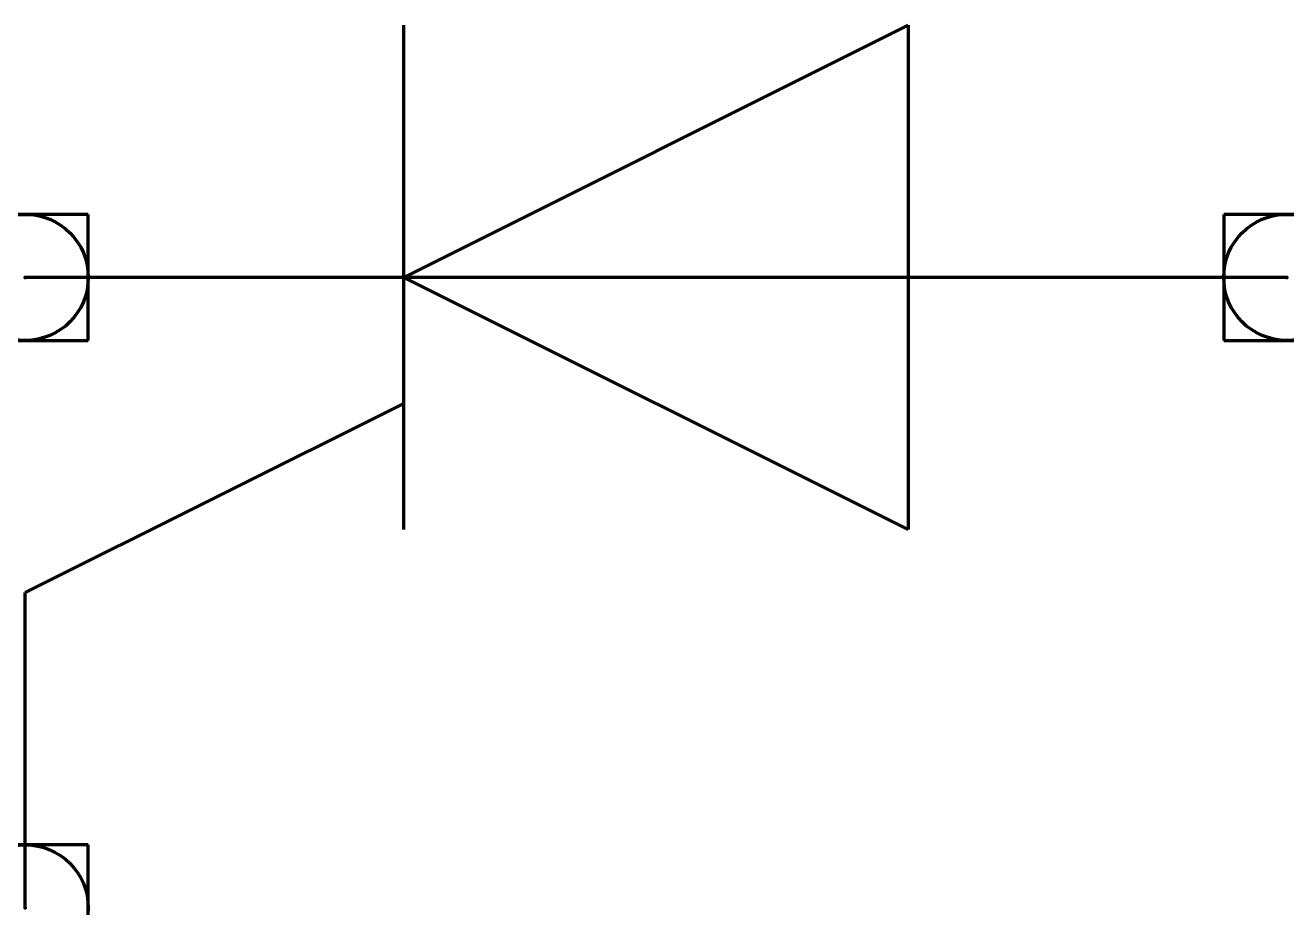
# Model space of a CAD drawing. Header units: millimetres. Extents: x -10 to 0, y -5 to 2.
import ezdxf

# ---------------------------------------------------------------- set-up
doc = ezdxf.new("R2010")
doc.units = ezdxf.units.MM
doc.header["$PDMODE"] = 96
doc.header["$PDSIZE"] = -2
doc.layers.get('0').update_dxf_attribs({"linetype": 'CONTINUOUS', "lineweight": 0})

msp = doc.modelspace()

# ---------------------------------------------------------------- linework, layer by layer
at = {"color": 7, "linetype": 'CONTINUOUS', "lineweight": 70}
for p, q in [((-7, 0), (-3, 2)), ((-7, -2), (-7, 2)), ((-3, 2), (-3, -2)), ((0, 0), (-10, 0)), ((-3, -2), (-7, 0)), ((-10, -2.5), (-7, -1)), ((-10, -5), (-10, -2.5))]:
    msp.add_line(p, q, dxfattribs=at)
for p in [(-10, 0), (0, 0), (-10, -5)]:
    msp.add_point(p, dxfattribs=at)

doc.saveas('drawing.dxf')
